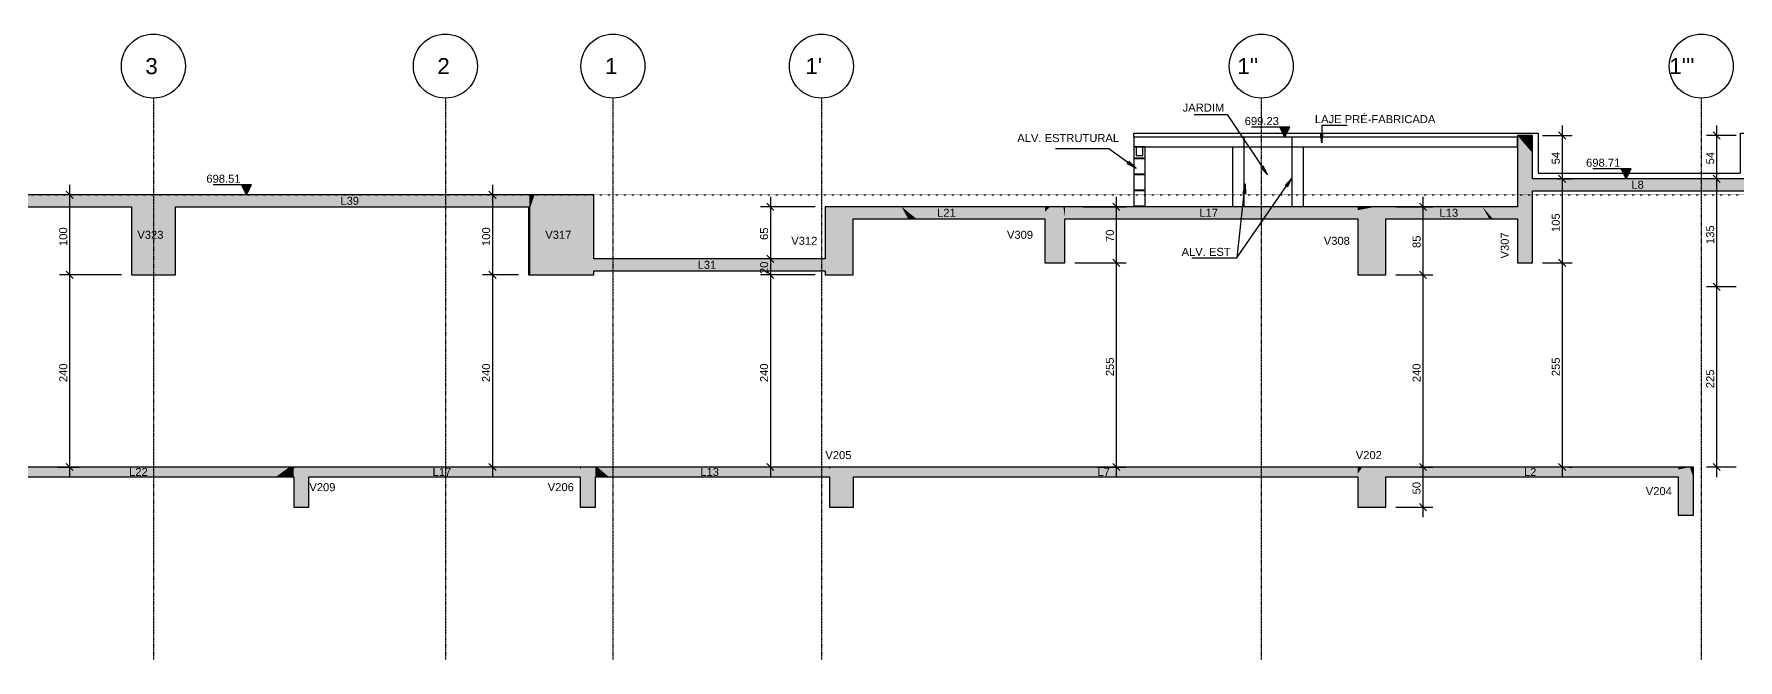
# Model space of a CAD drawing. Extents: x 37185 to 43130, y -8131 to -3926.
# Drawn here: x 38732 to 40862, y -6215 to -5433 of the extents above; entities that cross this region are included whole.
import ezdxf

# ---------------------------------------------------------------- set-up
doc = ezdxf.new("R2010")
doc.units = 0
doc.header["$MEASUREMENT"] = 0
for name, pattern in [('ESTILO_TQS_0001', [1, 0.7, -0.3]), ('ESTILO_TQS_0002', [0.4, 0.1, -0.3]), ('ESTILO_TQS_0004', [1.12, 0.5, -0.2, 0.01, -0.2, 0.01, -0.2])]:
    doc.linetypes.add(name, pattern=pattern)
for name, color, linetype in [('27', 252, 'CONTINUOUS'), ('48', 4, 'CONTINUOUS'), ('50', 5, 'CONTINUOUS'), ('51', 5, 'CONTINUOUS'), ('52', 3, 'CONTINUOUS'), ('67', 7, 'CONTINUOUS'), ('68', 4, 'CONTINUOUS'), ('70', 160, 'CONTINUOUS'), ('74', 2, 'CONTINUOUS'), ('75', 9, 'CONTINUOUS'), ('79', 12, 'CONTINUOUS'), ('96', 252, 'CONTINUOUS')]:
    doc.layers.add(name, color=color, linetype=linetype)
doc.styles.add('TQS_ARIAL', font='arial.ttf')

msp = doc.modelspace()

# ---------------------------------------------------------------- linework, layer by layer
at = {"layer": '27', "linetype": 'Continuous'}
for points in [[(40106.6, -5561.8), (40106.6, -5573.8), (40585.9, -5573.8), (40585.9, -5561.8), (40106.6, -5561.8)], [(40106.6, -5573.8), (40106.6, -5587.8), (40120.6, -5587.8), (40120.6, -5573.8), (40106.6, -5573.8)], [(40106.6, -5573.8), (40109.6, -5573.8), (40109.6, -5584.8), (40117.6, -5584.8), (40117.6, -5573.8), (40120.6, -5573.8)], [(40106.6, -5588.8), (40106.6, -5607.8), (40120.6, -5607.8), (40120.6, -5588.8), (40106.6, -5588.8)], [(40106.6, -5608.8), (40106.6, -5627.8), (40120.6, -5627.8), (40120.6, -5608.8), (40106.6, -5608.8)], [(40106.6, -5628.8), (40106.6, -5647.8), (40120.6, -5647.8), (40120.6, -5628.8), (40106.6, -5628.8)]]:
    msp.add_lwpolyline(points, dxfattribs=at)
at = {"layer": '48', "linetype": 'Continuous'}
for p, q in [((39349.9, -5648.8), (39349.9, -5733.8)), ((39349.9, -5733.8), (39351, -5733.8))]:
    msp.add_line(p, q, dxfattribs=at)
at = {"layer": '50', "linetype": 'Continuous'}
for centre in [(38880.9, -5473.2), (39245.9, -5473.2), (39455.4, -5473.2), (39715.9, -5473.2), (40265.8, -5473.2), (40815.8, -5473.2)]:
    msp.add_circle(centre, 40, dxfattribs=at)
at = {"layer": '52', "linetype": 'Continuous'}
for points in [[(40585.9, -5559.8), (40585.9, -5648.8)], [(40604.9, -5559.8), (40585.9, -5559.8)], [(40604.9, -5613.8), (40604.9, -5581.7), (40604.9, -5559.8)], [(40871.9, -5613.8), (40842.7, -5613.8), (40746.1, -5613.8), (40721.8, -5613.8), (40641.5, -5613.8), (40604.9, -5613.8)], [(39431.6, -5633.8), (39357.4, -5633.8), (39351, -5633.8), (39349.9, -5633.8), (38997.2, -5633.8), (38908.4, -5633.8), (38904.9, -5633.8), (38853.4, -5633.8), (38420.1, -5633.8), (38413.7, -5633.8), (38374.4, -5633.8), (38374.2, -5633.8), (38355.1, -5633.8)], [(39431.6, -5713.8), (39431.6, -5706.5), (39431.6, -5633.8)], [(40604.9, -5718.8), (40604.9, -5687.1), (40604.9, -5628.8)], [(40604.9, -5628.8), (40641.5, -5628.8), (40665.7, -5628.8), (40746.1, -5628.8), (40760.3, -5628.8), (40871.9, -5628.8)], [(38420.1, -5648.8), (38564.6, -5648.8), (38595.8, -5648.8), (38625.7, -5648.8), (38635, -5648.8), (38672.7, -5648.8), (38727.8, -5648.8), (38853.4, -5648.8)], [(38853.4, -5648.8), (38853.4, -5654.1), (38853.4, -5733.8)], [(38908.4, -5733.8), (38908.4, -5725.6), (38908.4, -5713.6), (38908.4, -5648.8)], [(38908.4, -5648.8), (38944.3, -5648.8), (38997.2, -5648.8), (39124, -5648.8), (39349.9, -5648.8), (39349.9, -5648.8), (39350.3, -5648.8), (39350.7, -5648.8), (39351, -5648.8)], [(39351, -5648.8), (39351, -5653.4), (39351, -5733.8)], [(40585.9, -5648.8), (40542.3, -5648.8), (40421.4, -5648.8), (40408.9, -5648.8), (40386.4, -5648.8), (40256.4, -5648.8), (40020.4, -5648.8), (40018.4, -5648.8), (40001.7, -5648.8), (39995.4, -5648.8), (39816.2, -5648.8), (39755.8, -5648.8), (39720.8, -5648.8)], [(39720.8, -5648.8), (39720.8, -5713.8)], [(39755.8, -5733.8), (39755.8, -5725.4), (39755.8, -5674.9), (39755.8, -5663.8)], [(39755.8, -5663.8), (39764, -5663.8), (39824.4, -5663.8), (39834.7, -5663.8), (39911.4, -5663.8), (39995.4, -5663.8)], [(39995.4, -5663.8), (39995.4, -5666.5), (39995.4, -5671.9), (39995.4, -5718.8)], [(40020.4, -5718.8), (40020.4, -5663.8)], [(40020.4, -5663.8), (40038.2, -5663.8), (40256.4, -5663.8), (40386.4, -5663.8)], [(40386.4, -5663.8), (40386.4, -5703.7), (40386.4, -5733.8)], [(40421.4, -5733.8), (40421.4, -5729.7), (40421.4, -5679), (40421.4, -5663.8)], [(40421.4, -5663.8), (40429.7, -5663.8), (40550.7, -5663.8), (40555.2, -5663.8), (40575, -5663.8), (40585.9, -5663.8)], [(40585.9, -5663.8), (40585.9, -5718.8)], [(39720.8, -5713.8), (39484.2, -5713.8), (39431.6, -5713.8)], [(39431.6, -5733.8), (39431.6, -5728.8)], [(39431.6, -5728.8), (39435.6, -5728.8), (39463.4, -5728.8), (39512, -5728.8), (39551.4, -5728.8), (39632.8, -5728.8), (39720.8, -5728.8)], [(39720.8, -5728.8), (39720.8, -5733.8)], [(39995.4, -5718.8), (39997.3, -5718.8), (40014, -5718.8), (40020.4, -5718.8)], [(40585.9, -5718.8), (40588.5, -5718.8), (40592.3, -5718.8), (40604.9, -5718.8)], [(38853.4, -5733.8), (38856.8, -5733.8), (38860.6, -5733.8), (38893.4, -5733.8), (38897.1, -5733.8), (38901.1, -5733.8), (38904, -5733.8), (38908.4, -5733.8)], [(39351, -5733.8), (39355.5, -5733.8), (39361.8, -5733.8), (39365.3, -5733.8), (39370.2, -5733.8), (39431.6, -5733.8)], [(39720.8, -5733.8), (39731.6, -5733.8), (39735, -5733.8), (39755.8, -5733.8)], [(40386.4, -5733.8), (40388.1, -5733.8), (40408.9, -5733.8), (40421.4, -5733.8)], [(40805.9, -5973.9), (40801.6, -5973.9), (40786.9, -5973.9), (40705.8, -5973.9), (40421.4, -5973.9), (40392.1, -5973.9), (40386.4, -5973.9), (39858.8, -5973.9), (39755.9, -5973.9), (39727.7, -5973.9), (39725.9, -5973.9), (39435.8, -5973.9), (39433.4, -5973.9), (39415.4, -5973.9), (39414.4, -5973.9), (39323.4, -5973.9), (39075.4, -5973.9), (39057.4, -5973.9), (39056.4, -5973.9), (39050.7, -5973.9), (38674.9, -5973.9)], [(40805.9, -6033.9), (40805.9, -6030.9), (40805.9, -5987.2), (40805.9, -5973.9)], [(38674.9, -5985.9), (39034.4, -5985.9), (39035.5, -5985.9), (39037.9, -5985.9), (39043.6, -5985.9), (39056.4, -5985.9)], [(39056.4, -5985.9), (39056.4, -6023.9)], [(39075.4, -6023.9), (39075.4, -6023), (39075.4, -6021), (39075.4, -5985.9)], [(39075.4, -5985.9), (39323.4, -5985.9), (39395.1, -5985.9), (39395.9, -5985.9), (39397.7, -5985.9), (39400.1, -5985.9), (39405.5, -5985.9), (39408.2, -5985.9), (39414.4, -5985.9)], [(39414.4, -5985.9), (39414.4, -6023.9)], [(39433.4, -6023.9), (39433.4, -6023), (39433.4, -6021), (39433.4, -5985.9)], [(39433.4, -5985.9), (39434.4, -5985.9), (39436.9, -5985.9), (39440.5, -5985.9), (39448.8, -5985.9), (39449.2, -5985.9), (39450, -5985.9), (39725.9, -5985.9)], [(39725.9, -5985.9), (39725.9, -6023.9)], [(39755.9, -6023.9), (39755.9, -6023), (39755.9, -6020.7), (39755.9, -5985.9)], [(39755.9, -5985.9), (39786.6, -5985.9), (39858.8, -5985.9), (40386.4, -5985.9)], [(40386.4, -5985.9), (40386.4, -6023.9)], [(40421.4, -6023.9), (40421.4, -6021.4), (40421.4, -6015.7), (40421.4, -5985.9)], [(40421.4, -5985.9), (40439.2, -5985.9), (40494.8, -5985.9), (40661.2, -5985.9), (40705.8, -5985.9), (40786.9, -5985.9)], [(40786.9, -5985.9), (40786.9, -6020.5), (40786.9, -6033.9)], [(39056.4, -6023.9), (39056.7, -6023.9), (39057.4, -6023.9), (39075.4, -6023.9)], [(39414.4, -6023.9), (39414.7, -6023.9), (39415.4, -6023.9), (39433.4, -6023.9)], [(39725.9, -6023.9), (39726.4, -6023.9), (39727.7, -6023.9), (39755.9, -6023.9)], [(40386.4, -6023.9), (40388.1, -6023.9), (40392.1, -6023.9), (40421.4, -6023.9)], [(40786.9, -6033.9), (40787.8, -6033.9), (40801.6, -6033.9), (40805.9, -6033.9)]]:
    msp.add_lwpolyline(points, dxfattribs=at)
at = {"layer": '67', "linetype": 'ESTILO_TQS_0002'}
msp.add_line((37786.4, -5633.8), (41476.9, -5633.8), dxfattribs=at)
at = {"layer": '68', "linetype": 'ESTILO_TQS_0001'}
for p, q in [((40230.4, -5648.8), (40230.4, -5573.8)), ((40244.4, -5648.8), (40244.4, -5561.8)), ((40304.4, -5648.8), (40304.4, -5561.8)), ((40318.4, -5648.8), (40318.4, -5573.8))]:
    msp.add_line(p, q, dxfattribs=at)
for points in [[(40106.6, -5561.8), (40106.6, -5556.8), (40604.9, -5556.8), (40611.9, -5556.8), (40611.9, -5606.8), (40864.9, -5606.8), (40864.9, -5556.8), (41195.3, -5556.8)], [(40585.9, -5561.8), (40106.6, -5561.8), (40106.6, -5648.8)]]:
    msp.add_lwpolyline(points, dxfattribs=at)
at = {"layer": '70', "linetype": 'ESTILO_TQS_0004'}
for p, q in [((38880.9, -5513.2), (38880.9, -6214.6)), ((39245.9, -5513.2), (39245.9, -6214.6)), ((39455.4, -5513.2), (39455.4, -6214.6)), ((39715.9, -5513.2), (39715.9, -6214.6)), ((40265.8, -5513.2), (40265.8, -6214.6)), ((40815.8, -5513.2), (40815.8, -6214.6))]:
    msp.add_line(p, q, dxfattribs=at)
at = {"layer": '75', "linetype": 'Continuous'}
for p, q in [((40301.4, -5549.3), (40253.4, -5549.3)), ((40295.1, -5561.8), (40288.9, -5549.3)), ((40289.4, -5550.5), (40300.8, -5550.5)), ((40290, -5551.6), (40300.2, -5551.6)), ((40290.5, -5552.7), (40299.7, -5552.7)), ((40291.1, -5553.8), (40299.1, -5553.8)), ((40291.6, -5554.9), (40298.6, -5554.9)), ((40292.2, -5556), (40298, -5556)), ((40292.8, -5557.2), (40297.5, -5557.2)), ((40293.3, -5558.3), (40296.9, -5558.3)), ((40295.1, -5561.8), (40301.4, -5549.3)), ((40637.4, -5555.4), (40646.3, -5564.3)), ((40641.9, -5547.3), (40641.9, -5626.3)), ((40830.5, -5555.4), (40839.4, -5564.3)), ((40834.9, -5547.3), (40834.9, -5626.3)), ((40293.9, -5559.4), (40296.3, -5559.4)), ((40294.4, -5560.5), (40295.8, -5560.5)), ((40604.9, -5559.8), (40604.9, -5559.8)), ((40617.4, -5559.8), (40654.4, -5559.8)), ((40859.4, -5559.8), (40822.4, -5559.8)), ((38776.3, -5621.3), (38776.3, -5746.3)), ((39003.5, -5621.3), (38955.5, -5621.3)), ((38997.2, -5633.8), (38991, -5621.3)), ((38991.5, -5622.5), (39002.9, -5622.5)), ((38997.2, -5633.8), (39003.5, -5621.3)), ((39304.9, -5621.3), (39304.9, -5746.3)), ((40623.2, -5613.8), (40623.2, -5613.8)), ((40623.2, -5613.8), (40623.2, -5613.8)), ((40635.7, -5613.8), (40654.4, -5613.8)), ((40635.7, -5613.8), (40654.4, -5613.8)), ((40637.4, -5609.4), (40646.3, -5618.3)), ((40637.4, -5609.4), (40646.3, -5618.3)), ((40641.9, -5601.3), (40641.9, -5731.3)), ((40728.1, -5601.3), (40680.1, -5601.3)), ((40721.8, -5613.8), (40715.6, -5601.3)), ((40716.2, -5602.5), (40727.5, -5602.5)), ((40716.7, -5603.6), (40727, -5603.6)), ((40717.3, -5604.7), (40726.4, -5604.7)), ((40717.8, -5605.8), (40725.9, -5605.8)), ((40718.4, -5606.9), (40725.3, -5606.9)), ((40718.9, -5608), (40724.8, -5608)), ((40719.5, -5609.2), (40724.2, -5609.2)), ((40720.1, -5610.3), (40723.6, -5610.3)), ((40720.6, -5611.4), (40723.1, -5611.4)), ((40721.2, -5612.5), (40722.5, -5612.5)), ((40721.8, -5613.8), (40728.1, -5601.3)), ((40844.8, -5613.8), (40822.4, -5613.8)), ((40844.8, -5613.8), (40822.4, -5613.8)), ((40830.5, -5609.4), (40839.4, -5618.3)), ((40830.5, -5609.4), (40839.4, -5618.3)), ((40834.9, -5601.3), (40834.9, -5761.3)), ((40857.3, -5613.8), (40857.3, -5613.8)), ((40857.3, -5613.8), (40857.3, -5613.8)), ((38816.3, -5633.8), (38763.8, -5633.8)), ((38771.8, -5629.4), (38780.7, -5638.3)), ((38828.8, -5633.8), (38828.8, -5633.8)), ((38992.1, -5623.6), (39002.4, -5623.6)), ((38992.7, -5624.7), (39001.8, -5624.7)), ((38993.2, -5625.8), (39001.3, -5625.8)), ((38993.8, -5626.9), (39000.7, -5626.9)), ((38994.3, -5628), (39000.1, -5628)), ((38994.9, -5629.2), (38999.6, -5629.2)), ((38995.4, -5630.3), (38999, -5630.3)), ((38996, -5631.4), (38998.5, -5631.4)), ((38996.6, -5632.5), (38997.9, -5632.5)), ((39319.9, -5633.8), (39292.4, -5633.8)), ((39300.4, -5629.4), (39309.3, -5638.3)), ((39332.4, -5633.8), (39332.4, -5633.8)), ((39652.3, -5636.3), (39652.3, -5726.3)), ((40084.5, -5636.3), (40084.5, -5731.3)), ((40467.9, -5636.3), (40467.9, -5746.3)), ((39708.3, -5648.8), (39639.8, -5648.8)), ((39647.9, -5644.4), (39656.7, -5653.3)), ((39720.8, -5648.8), (39720.8, -5648.8)), ((40030.7, -5648.8), (40030.7, -5648.8)), ((40043.2, -5648.8), (40097, -5648.8)), ((40080.1, -5644.4), (40088.9, -5653.3)), ((40421.4, -5648.8), (40421.4, -5648.8)), ((40433.9, -5648.8), (40480.4, -5648.8)), ((40463.4, -5644.4), (40472.3, -5653.3)), ((39652.3, -5701.3), (39652.3, -5746.3)), ((40084.5, -5706.3), (40084.5, -5986.4)), ((40641.9, -5706.3), (40641.9, -5986.4)), ((38776.3, -5721.3), (38776.3, -5986.4)), ((39304.9, -5721.3), (39304.9, -5986.4)), ((39658.1, -5713.8), (39639.8, -5713.8)), ((39658.1, -5713.8), (39639.8, -5713.8)), ((39647.9, -5709.4), (39656.7, -5718.3)), ((39647.9, -5709.4), (39656.7, -5718.3)), ((39652.3, -5721.3), (39652.3, -5986.4)), ((39670.6, -5713.8), (39670.6, -5713.8)), ((39670.6, -5713.8), (39670.6, -5713.8)), ((40020.4, -5718.8), (40020.4, -5718.8)), ((40020.4, -5718.8), (40020.4, -5718.8)), ((40032.9, -5718.8), (40097, -5718.8)), ((40032.9, -5718.8), (40097, -5718.8)), ((40080.1, -5714.4), (40088.9, -5723.3)), ((40080.1, -5714.4), (40088.9, -5723.3)), ((40467.9, -5721.3), (40467.9, -5986.4)), ((40604.9, -5718.8), (40604.9, -5718.8)), ((40604.9, -5718.8), (40604.9, -5718.8)), ((40617.4, -5718.8), (40654.4, -5718.8)), ((40617.4, -5718.8), (40654.4, -5718.8)), ((40637.4, -5714.4), (40646.3, -5723.3)), ((40637.4, -5714.4), (40646.3, -5723.3)), ((38840.9, -5733.8), (38763.8, -5733.8)), ((38840.9, -5733.8), (38763.8, -5733.8)), ((38771.8, -5729.4), (38780.7, -5738.3)), ((38771.8, -5729.4), (38780.7, -5738.3)), ((38853.4, -5733.8), (38853.4, -5733.8)), ((38853.4, -5733.8), (38853.4, -5733.8)), ((39337.4, -5733.8), (39292.4, -5733.8)), ((39337.4, -5733.8), (39292.4, -5733.8)), ((39300.4, -5729.4), (39309.3, -5738.3)), ((39300.4, -5729.4), (39309.3, -5738.3)), ((39349.9, -5733.8), (39349.9, -5733.8)), ((39349.9, -5733.8), (39349.9, -5733.8)), ((39708.3, -5733.8), (39639.8, -5733.8)), ((39708.3, -5733.8), (39639.8, -5733.8)), ((39647.9, -5729.4), (39656.7, -5738.3)), ((39647.9, -5729.4), (39656.7, -5738.3)), ((39720.8, -5733.8), (39720.8, -5733.8)), ((39720.8, -5733.8), (39720.8, -5733.8)), ((40421.4, -5733.8), (40421.4, -5733.8)), ((40421.4, -5733.8), (40421.4, -5733.8)), ((40433.9, -5733.8), (40480.4, -5733.8)), ((40433.9, -5733.8), (40480.4, -5733.8)), ((40463.4, -5729.4), (40472.3, -5738.3)), ((40463.4, -5729.4), (40472.3, -5738.3)), ((40859.4, -5748.8), (40822.4, -5748.8)), ((40859.4, -5748.8), (40822.4, -5748.8)), ((40830.5, -5744.4), (40839.4, -5753.3)), ((40830.5, -5744.4), (40839.4, -5753.3)), ((40834.9, -5736.3), (40834.9, -5986.4)), ((40467.9, -5961.4), (40467.9, -6036.4)), ((38748.4, -5973.9), (38748.4, -5973.9)), ((38760.9, -5973.9), (38788.8, -5973.9)), ((38771.8, -5969.4), (38780.7, -5978.3)), ((39310.9, -5973.9), (39292.4, -5973.9)), ((39300.4, -5969.4), (39309.3, -5978.3)), ((39323.4, -5973.9), (39323.4, -5973.9)), ((39648.4, -5973.9), (39639.8, -5973.9)), ((39647.9, -5969.4), (39656.7, -5978.3)), ((39660.9, -5973.9), (39660.9, -5973.9)), ((40047.7, -5973.9), (40047.7, -5973.9)), ((40060.2, -5973.9), (40097, -5973.9)), ((40080.1, -5969.4), (40088.9, -5978.3)), ((40450.6, -5973.9), (40450.6, -5973.9)), ((40450.6, -5973.9), (40450.6, -5973.9)), ((40463.1, -5973.9), (40480.4, -5973.9)), ((40463.1, -5973.9), (40480.4, -5973.9)), ((40463.4, -5969.4), (40472.3, -5978.3)), ((40463.4, -5969.4), (40472.3, -5978.3)), ((40637.4, -5969.4), (40646.3, -5978.3)), ((40637.9, -5973.9), (40637.9, -5973.9)), ((40650.4, -5973.9), (40654.4, -5973.9)), ((40859.4, -5973.9), (40822.4, -5973.9)), ((40830.5, -5969.4), (40839.4, -5978.3)), ((40421.4, -6023.9), (40421.4, -6023.9)), ((40433.9, -6023.9), (40480.4, -6023.9)), ((40463.4, -6019.4), (40472.3, -6028.3))]:
    msp.add_line(p, q, dxfattribs=at)
for points in [[(40181.7, -5533.6), (40223, -5533.6), (40273.6, -5609), (40265.4, -5599.6), (40273.6, -5609), (40268.1, -5597.8)], [(40373.3, -5547.5), (40341.6, -5547.5), (40341.6, -5568.8), (40339.9, -5556.4), (40341.6, -5568.8), (40343.2, -5556.4)], [(40008.6, -5576.1), (40075.1, -5576.1), (40109.3, -5600.5), (40098.3, -5594.7), (40109.3, -5600.5), (40100.2, -5592)], [(40178.8, -5712.5), (40235.1, -5712.5), (40304.1, -5612.9), (40298.4, -5624), (40304.1, -5612.9), (40295.7, -5622.2)], [(40203.6, -5712.6), (40235.6, -5712.6), (40245.6, -5620.2), (40245.9, -5632.6), (40245.6, -5620.2), (40242.6, -5632.3)]]:
    msp.add_lwpolyline(points, dxfattribs=at)
at = {"layer": '79', "linetype": 'Continuous'}
for points in [[(40288.9, -5549.3), (40295.1, -5561.8), (40301.4, -5549.3), (40288.9, -5549.3)], [(38991, -5621.3), (38997.2, -5633.8), (39003.5, -5621.3), (38991, -5621.3)], [(40715.6, -5601.3), (40721.8, -5613.8), (40728.1, -5601.3), (40715.6, -5601.3)]]:
    msp.add_lwpolyline(points, dxfattribs=at)
at = {"layer": '96', "linetype": 'Continuous'}
for points in [[(40585.9, -5559.8), (40585.9, -5718.8), (40588.5, -5718.8)], [(40585.9, -5559.8), (40588.5, -5718.8), (40585.9, -5559.8)], [(40585.9, -5559.8), (40588.5, -5718.8), (40592.3, -5718.8)], [(40585.9, -5559.8), (40592.3, -5718.8), (40585.9, -5559.8)], [(40585.9, -5559.8), (40592.3, -5718.8), (40604.9, -5718.8)], [(40585.9, -5559.8), (40604.9, -5718.8), (40585.9, -5559.8)], [(40585.9, -5559.8), (40604.9, -5718.8), (40604.9, -5687.1)], [(40585.9, -5559.8), (40604.9, -5687.1), (40585.9, -5559.8)], [(40585.9, -5559.8), (40604.9, -5687.1), (40604.9, -5581.7)], [(40585.9, -5559.8), (40604.9, -5581.7), (40585.9, -5559.8)], [(40585.9, -5559.8), (40604.9, -5581.7), (40604.9, -5559.8)], [(40585.9, -5559.8), (40604.9, -5559.8), (40585.9, -5559.8)], [(40604.9, -5616.8), (40871.9, -5618.7), (40871.9, -5613.8)], [(40604.9, -5616.8), (40871.9, -5613.8), (40604.9, -5616.8)], [(40604.9, -5616.8), (40871.9, -5613.8), (40842.7, -5613.8)], [(40604.9, -5616.8), (40842.7, -5613.8), (40604.9, -5616.8)], [(40604.9, -5616.8), (40842.7, -5613.8), (40746.1, -5613.8)], [(40604.9, -5616.8), (40746.1, -5613.8), (40604.9, -5616.8)], [(40604.9, -5616.8), (40746.1, -5613.8), (40721.8, -5613.8)], [(40604.9, -5616.8), (40721.8, -5613.8), (40604.9, -5616.8)], [(40604.9, -5616.8), (40721.8, -5613.8), (40641.5, -5613.8)], [(40604.9, -5616.8), (40641.5, -5613.8), (40604.9, -5616.8)], [(40604.9, -5616.8), (40641.5, -5613.8), (40604.9, -5613.8)], [(40604.9, -5616.8), (40604.9, -5613.8), (40604.9, -5616.8)], [(40604.9, -5616.8), (40604.9, -5628.8), (40641.5, -5628.8)], [(40604.9, -5616.8), (40641.5, -5628.8), (40604.9, -5616.8)], [(40604.9, -5616.8), (40641.5, -5628.8), (40665.7, -5628.8)], [(40604.9, -5616.8), (40665.7, -5628.8), (40604.9, -5616.8)], [(40604.9, -5616.8), (40665.7, -5628.8), (40746.1, -5628.8)], [(40604.9, -5616.8), (40746.1, -5628.8), (40604.9, -5616.8)], [(40604.9, -5616.8), (40746.1, -5628.8), (40760.3, -5628.8)], [(40604.9, -5616.8), (40760.3, -5628.8), (40604.9, -5616.8)], [(40604.9, -5616.8), (40760.3, -5628.8), (40871.9, -5628.8)], [(40604.9, -5616.8), (40871.9, -5628.8), (40604.9, -5616.8)], [(40604.9, -5616.8), (40871.9, -5628.8), (40871.9, -5627.7)], [(40604.9, -5616.8), (40871.9, -5627.7), (40604.9, -5616.8)], [(40604.9, -5616.8), (40871.9, -5627.7), (40871.9, -5618.7)], [(40604.9, -5616.8), (40871.9, -5618.7), (40604.9, -5616.8)], [(38420.1, -5633.8), (38727.8, -5648.8), (38853.4, -5648.8)], [(38420.1, -5633.8), (38853.4, -5648.8), (38420.1, -5633.8)], [(38420.1, -5633.8), (38853.4, -5648.8), (38853.4, -5647.6)], [(38420.1, -5633.8), (38853.4, -5647.6), (38420.1, -5633.8)], [(38420.1, -5633.8), (38853.4, -5647.6), (38853.4, -5645.8)], [(38420.1, -5633.8), (38853.4, -5645.8), (38420.1, -5633.8)], [(38420.1, -5633.8), (38853.4, -5645.8), (38853.4, -5633.8)], [(38420.1, -5633.8), (38853.4, -5633.8), (38420.1, -5633.8)], [(38904.9, -5633.8), (38853.4, -5633.8), (38853.4, -5642.1)], [(38904.9, -5633.8), (38853.4, -5642.1), (38904.9, -5633.8)], [(38904.9, -5633.8), (38853.4, -5642.1), (38853.4, -5654.1)], [(38904.9, -5633.8), (38853.4, -5654.1), (38904.9, -5633.8)], [(38904.9, -5633.8), (38853.4, -5654.1), (38853.4, -5733.8)], [(38904.9, -5633.8), (38853.4, -5733.8), (38904.9, -5633.8)], [(38904.9, -5633.8), (38853.4, -5733.8), (38856.8, -5733.8)], [(38904.9, -5633.8), (38856.8, -5733.8), (38904.9, -5633.8)], [(38904.9, -5633.8), (38856.8, -5733.8), (38860.6, -5733.8)], [(38904.9, -5633.8), (38860.6, -5733.8), (38904.9, -5633.8)], [(38904.9, -5633.8), (38860.6, -5733.8), (38893.4, -5733.8)], [(38904.9, -5633.8), (38893.4, -5733.8), (38904.9, -5633.8)], [(38904.9, -5633.8), (38893.4, -5733.8), (38897.1, -5733.8)], [(38904.9, -5633.8), (38897.1, -5733.8), (38904.9, -5633.8)], [(38904.9, -5633.8), (38897.1, -5733.8), (38901.1, -5733.8)], [(38904.9, -5633.8), (38901.1, -5733.8), (38904.9, -5633.8)], [(38904.9, -5633.8), (38901.1, -5733.8), (38904, -5733.8)], [(38904.9, -5633.8), (38904, -5733.8), (38904.9, -5633.8)], [(38904.9, -5633.8), (38904, -5733.8), (38908.4, -5733.8)], [(38904.9, -5633.8), (38908.4, -5733.8), (38904.9, -5633.8)], [(38904.9, -5633.8), (38908.4, -5733.8), (38908.4, -5725.6)], [(38904.9, -5633.8), (38908.4, -5725.6), (38904.9, -5633.8)], [(38904.9, -5633.8), (38908.4, -5725.6), (38908.4, -5713.6)], [(38904.9, -5633.8), (38908.4, -5713.6), (38904.9, -5633.8)], [(38904.9, -5633.8), (38908.4, -5713.6), (38908.4, -5633.8)], [(38904.9, -5633.8), (38908.4, -5633.8), (38904.9, -5633.8)], [(38997.2, -5633.8), (38908.4, -5633.8), (38908.4, -5635.1)], [(38997.2, -5633.8), (38908.4, -5635.1), (38997.2, -5633.8)], [(38997.2, -5633.8), (38908.4, -5635.1), (38908.4, -5636.9)], [(38997.2, -5633.8), (38908.4, -5636.9), (38997.2, -5633.8)], [(38997.2, -5633.8), (38908.4, -5636.9), (38908.4, -5648.8)], [(38997.2, -5633.8), (38908.4, -5648.8), (38997.2, -5633.8)], [(38997.2, -5633.8), (38908.4, -5648.8), (38944.3, -5648.8)], [(38997.2, -5633.8), (38944.3, -5648.8), (38997.2, -5633.8)], [(38997.2, -5633.8), (38944.3, -5648.8), (38997.2, -5648.8)], [(38997.2, -5633.8), (38997.2, -5648.8), (38997.2, -5633.8)], [(38997.2, -5633.8), (38997.2, -5648.8), (39124, -5648.8)], [(38997.2, -5633.8), (39124, -5648.8), (38997.2, -5633.8)], [(38997.2, -5633.8), (39124, -5648.8), (39351, -5648.8)], [(38997.2, -5633.8), (39351, -5648.8), (38997.2, -5633.8)], [(38997.2, -5633.8), (39351, -5648.8), (39351, -5647.7)], [(38997.2, -5633.8), (39351, -5647.7), (38997.2, -5633.8)], [(38997.2, -5633.8), (39351, -5647.7), (39351, -5645.9)], [(38997.2, -5633.8), (39351, -5645.9), (38997.2, -5633.8)], [(38997.2, -5633.8), (39351, -5645.9), (39351, -5633.8)], [(38997.2, -5633.8), (39351, -5633.8), (38997.2, -5633.8)], [(39357.4, -5633.8), (39351, -5633.8), (39351, -5641.7)], [(39357.4, -5633.8), (39351, -5641.7), (39357.4, -5633.8)], [(39357.4, -5633.8), (39351, -5641.7), (39351, -5653.4)], [(39357.4, -5633.8), (39351, -5653.4), (39357.4, -5633.8)], [(39357.4, -5633.8), (39351, -5653.4), (39351, -5733.8)], [(39357.4, -5633.8), (39351, -5733.8), (39357.4, -5633.8)], [(39357.4, -5633.8), (39351, -5733.8), (39355.5, -5733.8)], [(39357.4, -5633.8), (39355.5, -5733.8), (39357.4, -5633.8)], [(39357.4, -5633.8), (39355.5, -5733.8), (39361.8, -5733.8)], [(39357.4, -5633.8), (39361.8, -5733.8), (39357.4, -5633.8)], [(39357.4, -5633.8), (39361.8, -5733.8), (39365.3, -5733.8)], [(39357.4, -5633.8), (39365.3, -5733.8), (39357.4, -5633.8)], [(39357.4, -5633.8), (39365.3, -5733.8), (39370.2, -5733.8)], [(39357.4, -5633.8), (39370.2, -5733.8), (39357.4, -5633.8)], [(39357.4, -5633.8), (39370.2, -5733.8), (39431.6, -5733.8)], [(39357.4, -5633.8), (39431.6, -5733.8), (39357.4, -5633.8)], [(39357.4, -5633.8), (39431.6, -5733.8), (39431.6, -5723.9)], [(39357.4, -5633.8), (39431.6, -5723.9), (39357.4, -5633.8)], [(39357.4, -5633.8), (39431.6, -5723.9), (39431.6, -5706.5)], [(39357.4, -5633.8), (39431.6, -5706.5), (39357.4, -5633.8)], [(39357.4, -5633.8), (39431.6, -5706.5), (39431.6, -5633.8)], [(39357.4, -5633.8), (39431.6, -5633.8), (39357.4, -5633.8)], [(39720.8, -5648.8), (39720.8, -5733.8), (39731.6, -5733.8)], [(39720.8, -5648.8), (39731.6, -5733.8), (39720.8, -5648.8)], [(39720.8, -5648.8), (39731.6, -5733.8), (39735, -5733.8)], [(39720.8, -5648.8), (39735, -5733.8), (39720.8, -5648.8)], [(39720.8, -5648.8), (39735, -5733.8), (39755.8, -5733.8)], [(39720.8, -5648.8), (39755.8, -5733.8), (39720.8, -5648.8)], [(39720.8, -5648.8), (39755.8, -5733.8), (39755.8, -5725.4)], [(39720.8, -5648.8), (39755.8, -5725.4), (39720.8, -5648.8)], [(39720.8, -5648.8), (39755.8, -5725.4), (39755.8, -5674.9)], [(39720.8, -5648.8), (39755.8, -5674.9), (39720.8, -5648.8)], [(39720.8, -5648.8), (39755.8, -5674.9), (39755.8, -5648.8)], [(39720.8, -5648.8), (39755.8, -5648.8), (39720.8, -5648.8)], [(39816.2, -5648.8), (39755.8, -5648.8), (39755.8, -5650.1)], [(39816.2, -5648.8), (39755.8, -5650.1), (39816.2, -5648.8)], [(39816.2, -5648.8), (39755.8, -5650.1), (39755.8, -5658.9)], [(39816.2, -5648.8), (39755.8, -5658.9), (39816.2, -5648.8)], [(39816.2, -5648.8), (39755.8, -5658.9), (39755.8, -5663.8)], [(39816.2, -5648.8), (39755.8, -5663.8), (39816.2, -5648.8)], [(39816.2, -5648.8), (39755.8, -5663.8), (39764, -5663.8)], [(39816.2, -5648.8), (39764, -5663.8), (39816.2, -5648.8)], [(39816.2, -5648.8), (39764, -5663.8), (39824.4, -5663.8)], [(39816.2, -5648.8), (39824.4, -5663.8), (39816.2, -5648.8)], [(39816.2, -5648.8), (39824.4, -5663.8), (39834.7, -5663.8)], [(39816.2, -5648.8), (39834.7, -5663.8), (39816.2, -5648.8)], [(39816.2, -5648.8), (39834.7, -5663.8), (39911.4, -5663.8)], [(39816.2, -5648.8), (39911.4, -5663.8), (39816.2, -5648.8)], [(39816.2, -5648.8), (39911.4, -5663.8), (39995.4, -5663.8)], [(39816.2, -5648.8), (39995.4, -5663.8), (39816.2, -5648.8)], [(39816.2, -5648.8), (39995.4, -5663.8), (39995.4, -5662.7)], [(39816.2, -5648.8), (39995.4, -5662.7), (39816.2, -5648.8)], [(39816.2, -5648.8), (39995.4, -5662.7), (39995.4, -5652.6)], [(39816.2, -5648.8), (39995.4, -5652.6), (39816.2, -5648.8)], [(39816.2, -5648.8), (39995.4, -5652.6), (39995.4, -5648.8)], [(39816.2, -5648.8), (39995.4, -5648.8), (39816.2, -5648.8)], [(40001.7, -5648.8), (39995.4, -5655.2), (39997.3, -5718.8)], [(39995.4, -5655.2), (40001.7, -5648.8), (39995.4, -5648.8)], [(39995.4, -5655.2), (39995.4, -5648.8), (39995.4, -5655.2)], [(39997.3, -5718.8), (39995.4, -5655.2), (39995.4, -5666.5)], [(40014, -5718.8), (40001.7, -5648.8), (39997.3, -5718.8)], [(40001.7, -5648.8), (39997.3, -5718.8), (40001.7, -5648.8)], [(40018.4, -5648.8), (40001.7, -5648.8), (40014, -5718.8)], [(40020.4, -5718.8), (40018.4, -5648.8), (40014, -5718.8)], [(40018.4, -5648.8), (40014, -5718.8), (40018.4, -5648.8)], [(40020.4, -5661.3), (40018.4, -5648.8), (40020.4, -5718.8)], [(40020.4, -5655.5), (40020.4, -5648.8), (40018.4, -5648.8)], [(40020.4, -5655.5), (40018.4, -5648.8), (40020.4, -5655.5)], [(40020.4, -5655.5), (40018.4, -5648.8), (40020.4, -5661.3)], [(40256.4, -5648.8), (40020.4, -5648.8), (40020.4, -5649.9)], [(40256.4, -5648.8), (40020.4, -5649.9), (40256.4, -5648.8)], [(40256.4, -5648.8), (40020.4, -5649.9), (40020.4, -5659.8)], [(40256.4, -5648.8), (40020.4, -5659.8), (40256.4, -5648.8)], [(40256.4, -5648.8), (40020.4, -5659.8), (40020.4, -5663.8)], [(40256.4, -5648.8), (40020.4, -5663.8), (40256.4, -5648.8)], [(40256.4, -5648.8), (40020.4, -5663.8), (40038.2, -5663.8)], [(40020.4, -5655.5), (40020.4, -5661.3), (40020.4, -5655.5)], [(40020.4, -5661.3), (40020.4, -5718.8), (40020.4, -5661.3)], [(40256.4, -5648.8), (40038.2, -5663.8), (40256.4, -5648.8)], [(40256.4, -5648.8), (40038.2, -5663.8), (40256.4, -5663.8)], [(40256.4, -5648.8), (40256.4, -5663.8), (40256.4, -5648.8)], [(40256.4, -5648.8), (40256.4, -5663.8), (40386.4, -5663.8)], [(40256.4, -5648.8), (40386.4, -5663.8), (40256.4, -5648.8)], [(40256.4, -5648.8), (40386.4, -5663.8), (40386.4, -5663.1)], [(40256.4, -5648.8), (40386.4, -5663.1), (40256.4, -5648.8)], [(40256.4, -5648.8), (40386.4, -5663.1), (40386.4, -5654.2)], [(40256.4, -5648.8), (40386.4, -5654.2), (40256.4, -5648.8)], [(40256.4, -5648.8), (40386.4, -5654.2), (40386.4, -5648.8)], [(40256.4, -5648.8), (40386.4, -5648.8), (40256.4, -5648.8)], [(40408.9, -5648.8), (40386.4, -5648.8), (40386.4, -5653)], [(40408.9, -5648.8), (40386.4, -5653), (40408.9, -5648.8)], [(40408.9, -5648.8), (40386.4, -5653), (40386.4, -5703.7)], [(40408.9, -5648.8), (40386.4, -5703.7), (40408.9, -5648.8)], [(40408.9, -5648.8), (40386.4, -5703.7), (40386.4, -5733.8)], [(40408.9, -5648.8), (40386.4, -5733.8), (40408.9, -5648.8)], [(40408.9, -5648.8), (40386.4, -5733.8), (40388.1, -5733.8)], [(40408.9, -5648.8), (40388.1, -5733.8), (40408.9, -5648.8)], [(40408.9, -5648.8), (40388.1, -5733.8), (40408.9, -5733.8)], [(40408.9, -5648.8), (40408.9, -5733.8), (40408.9, -5648.8)], [(40408.9, -5648.8), (40408.9, -5733.8), (40421.4, -5733.8)], [(40408.9, -5648.8), (40421.4, -5733.8), (40408.9, -5648.8)], [(40408.9, -5648.8), (40421.4, -5733.8), (40421.4, -5729.7)], [(40408.9, -5648.8), (40421.4, -5729.7), (40408.9, -5648.8)], [(40408.9, -5648.8), (40421.4, -5729.7), (40421.4, -5679)], [(40408.9, -5648.8), (40421.4, -5679), (40408.9, -5648.8)], [(40408.9, -5648.8), (40421.4, -5679), (40421.4, -5648.8)], [(40408.9, -5648.8), (40421.4, -5648.8), (40408.9, -5648.8)], [(40542.3, -5648.8), (40421.4, -5648.8), (40421.4, -5649.6)], [(40542.3, -5648.8), (40421.4, -5649.6), (40542.3, -5648.8)], [(40542.3, -5648.8), (40421.4, -5649.6), (40421.4, -5658.8)], [(40542.3, -5648.8), (40421.4, -5658.8), (40542.3, -5648.8)], [(40542.3, -5648.8), (40421.4, -5658.8), (40421.4, -5663.8)], [(40542.3, -5648.8), (40421.4, -5663.8), (40542.3, -5648.8)], [(40542.3, -5648.8), (40421.4, -5663.8), (40429.7, -5663.8)], [(40542.3, -5648.8), (40429.7, -5663.8), (40542.3, -5648.8)], [(40542.3, -5648.8), (40429.7, -5663.8), (40550.7, -5663.8)], [(40542.3, -5648.8), (40550.7, -5663.8), (40542.3, -5648.8)], [(40542.3, -5648.8), (40550.7, -5663.8), (40555.2, -5663.8)], [(40542.3, -5648.8), (40555.2, -5663.8), (40542.3, -5648.8)], [(40542.3, -5648.8), (40555.2, -5663.8), (40575, -5663.8)], [(40542.3, -5648.8), (40575, -5663.8), (40542.3, -5648.8)], [(40542.3, -5648.8), (40575, -5663.8), (40585.9, -5663.8)], [(40542.3, -5648.8), (40585.9, -5663.8), (40542.3, -5648.8)], [(40542.3, -5648.8), (40585.9, -5663.8), (40585.9, -5661.3)], [(40542.3, -5648.8), (40585.9, -5661.3), (40542.3, -5648.8)], [(40542.3, -5648.8), (40585.9, -5661.3), (40585.9, -5651.2)], [(40542.3, -5648.8), (40585.9, -5651.2), (40542.3, -5648.8)], [(40542.3, -5648.8), (40585.9, -5651.2), (40585.9, -5648.8)], [(40542.3, -5648.8), (40585.9, -5648.8), (40542.3, -5648.8)], [(39997.3, -5718.8), (39995.4, -5666.5), (39997.3, -5718.8)], [(39995.4, -5671.9), (39997.3, -5718.8), (39995.4, -5666.5)], [(39995.4, -5671.9), (39995.4, -5666.5), (39995.4, -5671.9)], [(39995.4, -5671.9), (39995.4, -5718.8), (39997.3, -5718.8)], [(39995.4, -5671.9), (39997.3, -5718.8), (39995.4, -5671.9)], [(39484.2, -5713.8), (39431.6, -5713.8), (39431.6, -5715.3)], [(39484.2, -5713.8), (39431.6, -5715.3), (39484.2, -5713.8)], [(39484.2, -5713.8), (39431.6, -5715.3), (39431.6, -5718)], [(39484.2, -5713.8), (39431.6, -5718), (39484.2, -5713.8)], [(39484.2, -5713.8), (39431.6, -5718), (39431.6, -5728.8)], [(39484.2, -5713.8), (39431.6, -5728.8), (39484.2, -5713.8)], [(39484.2, -5713.8), (39431.6, -5728.8), (39435.6, -5728.8)], [(39484.2, -5713.8), (39435.6, -5728.8), (39484.2, -5713.8)], [(39484.2, -5713.8), (39435.6, -5728.8), (39463.4, -5728.8)], [(39484.2, -5713.8), (39463.4, -5728.8), (39484.2, -5713.8)], [(39484.2, -5713.8), (39463.4, -5728.8), (39512, -5728.8)], [(39484.2, -5713.8), (39512, -5728.8), (39484.2, -5713.8)], [(39484.2, -5713.8), (39512, -5728.8), (39551.4, -5728.8)], [(39484.2, -5713.8), (39551.4, -5728.8), (39484.2, -5713.8)], [(39484.2, -5713.8), (39551.4, -5728.8), (39632.8, -5728.8)], [(39484.2, -5713.8), (39632.8, -5728.8), (39484.2, -5713.8)], [(39484.2, -5713.8), (39632.8, -5728.8), (39720.8, -5728.8)], [(39484.2, -5713.8), (39720.8, -5728.8), (39484.2, -5713.8)], [(39484.2, -5713.8), (39720.8, -5728.8), (39720.8, -5727.4)], [(39484.2, -5713.8), (39720.8, -5727.4), (39484.2, -5713.8)], [(39484.2, -5713.8), (39720.8, -5727.4), (39720.8, -5718.4)], [(39484.2, -5713.8), (39720.8, -5718.4), (39484.2, -5713.8)], [(39484.2, -5713.8), (39720.8, -5718.4), (39720.8, -5713.8)], [(39484.2, -5713.8), (39720.8, -5713.8), (39484.2, -5713.8)], [(40014, -5718.8), (39997.3, -5718.8), (40014, -5718.8)], [(40020.4, -5718.8), (40014, -5718.8), (40020.4, -5718.8)], [(39050.7, -5973.9), (38674.9, -5973.9), (38674.9, -5974.1)], [(39050.7, -5973.9), (38674.9, -5974.1), (39050.7, -5973.9)], [(39050.7, -5973.9), (38674.9, -5974.1), (38674.9, -5974.5)], [(39050.7, -5973.9), (38674.9, -5974.5), (39050.7, -5973.9)], [(39050.7, -5973.9), (38674.9, -5974.5), (38674.9, -5985.9)], [(39050.7, -5973.9), (38674.9, -5985.9), (39050.7, -5973.9)], [(39050.7, -5973.9), (38674.9, -5985.9), (39034.4, -5985.9)], [(39050.7, -5973.9), (39034.4, -5985.9), (39050.7, -5973.9)], [(39050.7, -5973.9), (39034.4, -5985.9), (39035.5, -5985.9)], [(39050.7, -5973.9), (39035.5, -5985.9), (39050.7, -5973.9)], [(39050.7, -5973.9), (39035.5, -5985.9), (39037.9, -5985.9)], [(39050.7, -5973.9), (39037.9, -5985.9), (39050.7, -5973.9)], [(39050.7, -5973.9), (39037.9, -5985.9), (39043.6, -5985.9)], [(39050.7, -5973.9), (39043.6, -5985.9), (39050.7, -5973.9)], [(39050.7, -5973.9), (39043.6, -5985.9), (39056.4, -5985.9)], [(39050.7, -5973.9), (39056.4, -5985.9), (39050.7, -5973.9)], [(39050.7, -5973.9), (39056.4, -5985.9), (39056.4, -5985.6)], [(39050.7, -5973.9), (39056.4, -5985.6), (39050.7, -5973.9)], [(39050.7, -5973.9), (39056.4, -5985.6), (39056.4, -5985.2)], [(39050.7, -5973.9), (39056.4, -5985.2), (39050.7, -5973.9)], [(39050.7, -5973.9), (39056.4, -5985.2), (39056.4, -5973.9)], [(39050.7, -5973.9), (39056.4, -5973.9), (39050.7, -5973.9)], [(39057.4, -5973.9), (39056.4, -5973.9), (39056.4, -5974.7)], [(39057.4, -5973.9), (39056.4, -5974.7), (39057.4, -5973.9)], [(39057.4, -5973.9), (39056.4, -5974.7), (39056.4, -5976.7)], [(39057.4, -5973.9), (39056.4, -5976.7), (39057.4, -5973.9)], [(39057.4, -5973.9), (39056.4, -5976.7), (39056.4, -6023.9)], [(39057.4, -5973.9), (39056.4, -6023.9), (39057.4, -5973.9)], [(39057.4, -5973.9), (39056.4, -6023.9), (39056.7, -6023.9)], [(39057.4, -5973.9), (39056.7, -6023.9), (39057.4, -5973.9)], [(39057.4, -5973.9), (39056.7, -6023.9), (39057.4, -6023.9)], [(39057.4, -5973.9), (39057.4, -6023.9), (39057.4, -5973.9)], [(39057.4, -5973.9), (39057.4, -6023.9), (39075.4, -6023.9)], [(39057.4, -5973.9), (39075.4, -6023.9), (39057.4, -5973.9)], [(39057.4, -5973.9), (39075.4, -6023.9), (39075.4, -6023)], [(39057.4, -5973.9), (39075.4, -6023), (39057.4, -5973.9)], [(39057.4, -5973.9), (39075.4, -6023), (39075.4, -6021)], [(39057.4, -5973.9), (39075.4, -6021), (39057.4, -5973.9)], [(39057.4, -5973.9), (39075.4, -6021), (39075.4, -5973.9)], [(39057.4, -5973.9), (39075.4, -5973.9), (39057.4, -5973.9)], [(39323.4, -5973.9), (39075.4, -5973.9), (39075.4, -5974.1)], [(39323.4, -5973.9), (39075.4, -5974.1), (39323.4, -5973.9)], [(39323.4, -5973.9), (39075.4, -5974.1), (39075.4, -5974.5)], [(39323.4, -5973.9), (39075.4, -5974.5), (39323.4, -5973.9)], [(39323.4, -5973.9), (39075.4, -5974.5), (39075.4, -5985.9)], [(39323.4, -5973.9), (39075.4, -5985.9), (39323.4, -5973.9)], [(39323.4, -5973.9), (39075.4, -5985.9), (39323.4, -5985.9)], [(39323.4, -5973.9), (39323.4, -5985.9), (39323.4, -5973.9)], [(39323.4, -5973.9), (39323.4, -5985.9), (39395.1, -5985.9)], [(39323.4, -5973.9), (39395.1, -5985.9), (39323.4, -5973.9)], [(39323.4, -5973.9), (39395.1, -5985.9), (39395.9, -5985.9)], [(39323.4, -5973.9), (39395.9, -5985.9), (39323.4, -5973.9)], [(39323.4, -5973.9), (39395.9, -5985.9), (39397.7, -5985.9)], [(39323.4, -5973.9), (39397.7, -5985.9), (39323.4, -5973.9)], [(39323.4, -5973.9), (39397.7, -5985.9), (39400.1, -5985.9)], [(39323.4, -5973.9), (39400.1, -5985.9), (39323.4, -5973.9)], [(39323.4, -5973.9), (39400.1, -5985.9), (39405.5, -5985.9)], [(39323.4, -5973.9), (39405.5, -5985.9), (39323.4, -5973.9)], [(39323.4, -5973.9), (39405.5, -5985.9), (39408.2, -5985.9)], [(39323.4, -5973.9), (39408.2, -5985.9), (39323.4, -5973.9)], [(39323.4, -5973.9), (39408.2, -5985.9), (39414.4, -5985.9)], [(39323.4, -5973.9), (39414.4, -5985.9), (39323.4, -5973.9)], [(39323.4, -5973.9), (39414.4, -5985.9), (39414.4, -5985.6)], [(39323.4, -5973.9), (39414.4, -5985.6), (39323.4, -5973.9)], [(39323.4, -5973.9), (39414.4, -5985.6), (39414.4, -5985.2)], [(39323.4, -5973.9), (39414.4, -5985.2), (39323.4, -5973.9)], [(39323.4, -5973.9), (39414.4, -5985.2), (39414.4, -5973.9)], [(39323.4, -5973.9), (39414.4, -5973.9), (39323.4, -5973.9)], [(39415.4, -5973.9), (39414.4, -5973.9), (39414.4, -5974.7)], [(39415.4, -5973.9), (39414.4, -5974.7), (39415.4, -5973.9)], [(39415.4, -5973.9), (39414.4, -5974.7), (39414.4, -5976.7)], [(39415.4, -5973.9), (39414.4, -5976.7), (39415.4, -5973.9)], [(39415.4, -5973.9), (39414.4, -5976.7), (39414.4, -6023.9)], [(39415.4, -5973.9), (39414.4, -6023.9), (39415.4, -5973.9)], [(39415.4, -5973.9), (39414.4, -6023.9), (39414.7, -6023.9)], [(39415.4, -5973.9), (39414.7, -6023.9), (39415.4, -5973.9)], [(39415.4, -5973.9), (39414.7, -6023.9), (39415.4, -6023.9)], [(39415.4, -5973.9), (39415.4, -6023.9), (39415.4, -5973.9)], [(39415.4, -5973.9), (39415.4, -6023.9), (39433.4, -6023.9)], [(39415.4, -5973.9), (39433.4, -6023.9), (39415.4, -5973.9)], [(39415.4, -5973.9), (39433.4, -6023.9), (39433.4, -6023)], [(39415.4, -5973.9), (39433.4, -6023), (39415.4, -5973.9)], [(39415.4, -5973.9), (39433.4, -6023), (39433.4, -6021)], [(39415.4, -5973.9), (39433.4, -6021), (39415.4, -5973.9)], [(39415.4, -5973.9), (39433.4, -6021), (39433.4, -5973.9)], [(39415.4, -5973.9), (39433.4, -5973.9), (39415.4, -5973.9)], [(39435.8, -5973.9), (39433.4, -5973.9), (39433.4, -5974.1)], [(39435.8, -5973.9), (39433.4, -5974.1), (39435.8, -5973.9)], [(39435.8, -5973.9), (39433.4, -5974.1), (39433.4, -5974.5)], [(39435.8, -5973.9), (39433.4, -5974.5), (39435.8, -5973.9)], [(39435.8, -5973.9), (39433.4, -5974.5), (39433.4, -5985.9)], [(39435.8, -5973.9), (39433.4, -5985.9), (39435.8, -5973.9)], [(39435.8, -5973.9), (39433.4, -5985.9), (39434.4, -5985.9)], [(39435.8, -5973.9), (39434.4, -5985.9), (39435.8, -5973.9)], [(39435.8, -5973.9), (39434.4, -5985.9), (39436.9, -5985.9)], [(39435.8, -5973.9), (39436.9, -5985.9), (39435.8, -5973.9)], [(39435.8, -5973.9), (39436.9, -5985.9), (39440.5, -5985.9)], [(39435.8, -5973.9), (39440.5, -5985.9), (39435.8, -5973.9)], [(39435.8, -5973.9), (39440.5, -5985.9), (39448.8, -5985.9)], [(39435.8, -5973.9), (39448.8, -5985.9), (39435.8, -5973.9)], [(39435.8, -5973.9), (39448.8, -5985.9), (39449.2, -5985.9)], [(39435.8, -5973.9), (39449.2, -5985.9), (39435.8, -5973.9)], [(39435.8, -5973.9), (39449.2, -5985.9), (39450, -5985.9)], [(39435.8, -5973.9), (39450, -5985.9), (39435.8, -5973.9)], [(39435.8, -5973.9), (39450, -5985.9), (39725.9, -5985.9)], [(39435.8, -5973.9), (39725.9, -5985.9), (39435.8, -5973.9)], [(39435.8, -5973.9), (39725.9, -5985.9), (39725.9, -5985.6)], [(39435.8, -5973.9), (39725.9, -5985.6), (39435.8, -5973.9)], [(39435.8, -5973.9), (39725.9, -5985.6), (39725.9, -5985.1)], [(39435.8, -5973.9), (39725.9, -5985.1), (39435.8, -5973.9)], [(39435.8, -5973.9), (39725.9, -5985.1), (39725.9, -5973.9)], [(39435.8, -5973.9), (39725.9, -5973.9), (39435.8, -5973.9)], [(39727.7, -5973.9), (39725.9, -5973.9), (39725.9, -5974.7)], [(39727.7, -5973.9), (39725.9, -5974.7), (39727.7, -5973.9)], [(39727.7, -5973.9), (39725.9, -5974.7), (39725.9, -5977)], [(39727.7, -5973.9), (39725.9, -5977), (39727.7, -5973.9)], [(39727.7, -5973.9), (39725.9, -5977), (39725.9, -6023.9)], [(39727.7, -5973.9), (39725.9, -6023.9), (39727.7, -5973.9)], [(39727.7, -5973.9), (39725.9, -6023.9), (39726.4, -6023.9)], [(39727.7, -5973.9), (39726.4, -6023.9), (39727.7, -5973.9)], [(39727.7, -5973.9), (39726.4, -6023.9), (39727.7, -6023.9)], [(39727.7, -5973.9), (39727.7, -6023.9), (39727.7, -5973.9)], [(39727.7, -5973.9), (39727.7, -6023.9), (39755.9, -6023.9)], [(39727.7, -5973.9), (39755.9, -6023.9), (39727.7, -5973.9)], [(39727.7, -5973.9), (39755.9, -6023.9), (39755.9, -6023)], [(39727.7, -5973.9), (39755.9, -6023), (39727.7, -5973.9)], [(39727.7, -5973.9), (39755.9, -6023), (39755.9, -6020.7)], [(39727.7, -5973.9), (39755.9, -6020.7), (39727.7, -5973.9)], [(39727.7, -5973.9), (39755.9, -6020.7), (39755.9, -5973.9)], [(39727.7, -5973.9), (39755.9, -5973.9), (39727.7, -5973.9)], [(39858.8, -5973.9), (39755.9, -5973.9), (39755.9, -5974.1)], [(39858.8, -5973.9), (39755.9, -5974.1), (39858.8, -5973.9)], [(39858.8, -5973.9), (39755.9, -5974.1), (39755.9, -5974.6)], [(39858.8, -5973.9), (39755.9, -5974.6), (39858.8, -5973.9)], [(39858.8, -5973.9), (39755.9, -5974.6), (39755.9, -5985.9)], [(39858.8, -5973.9), (39755.9, -5985.9), (39858.8, -5973.9)], [(39858.8, -5973.9), (39755.9, -5985.9), (39786.6, -5985.9)], [(39858.8, -5973.9), (39786.6, -5985.9), (39858.8, -5973.9)], [(39858.8, -5973.9), (39786.6, -5985.9), (39858.8, -5985.9)], [(39858.8, -5973.9), (39858.8, -5985.9), (39858.8, -5973.9)], [(39858.8, -5973.9), (39858.8, -5985.9), (40386.4, -5985.9)], [(39858.8, -5973.9), (40386.4, -5985.9), (39858.8, -5973.9)], [(39858.8, -5973.9), (40386.4, -5985.9), (40386.4, -5985.3)], [(39858.8, -5973.9), (40386.4, -5985.3), (39858.8, -5973.9)], [(39858.8, -5973.9), (40386.4, -5985.3), (40386.4, -5983.9)], [(39858.8, -5973.9), (40386.4, -5983.9), (39858.8, -5973.9)], [(39858.8, -5973.9), (40386.4, -5983.9), (40386.4, -5973.9)], [(39858.8, -5973.9), (40386.4, -5973.9), (39858.8, -5973.9)], [(40392.1, -5973.9), (40386.4, -5973.9), (40386.4, -5976.3)], [(40392.1, -5973.9), (40386.4, -5976.3), (40392.1, -5973.9)], [(40392.1, -5973.9), (40386.4, -5976.3), (40386.4, -5982)], [(40392.1, -5973.9), (40386.4, -5982), (40392.1, -5973.9)], [(40392.1, -5973.9), (40386.4, -5982), (40386.4, -6023.9)], [(40392.1, -5973.9), (40386.4, -6023.9), (40392.1, -5973.9)], [(40392.1, -5973.9), (40386.4, -6023.9), (40388.1, -6023.9)], [(40392.1, -5973.9), (40388.1, -6023.9), (40392.1, -5973.9)], [(40392.1, -5973.9), (40388.1, -6023.9), (40392.1, -6023.9)], [(40392.1, -5973.9), (40392.1, -6023.9), (40392.1, -5973.9)], [(40392.1, -5973.9), (40392.1, -6023.9), (40421.4, -6023.9)], [(40392.1, -5973.9), (40421.4, -6023.9), (40392.1, -5973.9)], [(40392.1, -5973.9), (40421.4, -6023.9), (40421.4, -6021.4)], [(40392.1, -5973.9), (40421.4, -6021.4), (40392.1, -5973.9)], [(40392.1, -5973.9), (40421.4, -6021.4), (40421.4, -6015.7)], [(40392.1, -5973.9), (40421.4, -6015.7), (40392.1, -5973.9)], [(40392.1, -5973.9), (40421.4, -6015.7), (40421.4, -5973.9)], [(40392.1, -5973.9), (40421.4, -5973.9), (40392.1, -5973.9)], [(40705.8, -5973.9), (40421.4, -5973.9), (40421.4, -5974.4)], [(40705.8, -5973.9), (40421.4, -5974.4), (40705.8, -5973.9)], [(40705.8, -5973.9), (40421.4, -5974.4), (40421.4, -5976.3)], [(40705.8, -5973.9), (40421.4, -5976.3), (40705.8, -5973.9)], [(40705.8, -5973.9), (40421.4, -5976.3), (40421.4, -5985.9)], [(40705.8, -5973.9), (40421.4, -5985.9), (40705.8, -5973.9)], [(40705.8, -5973.9), (40421.4, -5985.9), (40439.2, -5985.9)], [(40705.8, -5973.9), (40439.2, -5985.9), (40705.8, -5973.9)], [(40705.8, -5973.9), (40439.2, -5985.9), (40494.8, -5985.9)], [(40705.8, -5973.9), (40494.8, -5985.9), (40705.8, -5973.9)], [(40705.8, -5973.9), (40494.8, -5985.9), (40661.2, -5985.9)], [(40705.8, -5973.9), (40661.2, -5985.9), (40705.8, -5973.9)], [(40705.8, -5973.9), (40661.2, -5985.9), (40705.8, -5985.9)], [(40705.8, -5973.9), (40705.8, -5985.9), (40705.8, -5973.9)], [(40705.8, -5973.9), (40705.8, -5985.9), (40786.9, -5985.9)], [(40705.8, -5973.9), (40786.9, -5985.9), (40705.8, -5973.9)], [(40705.8, -5973.9), (40786.9, -5985.9), (40786.9, -5985.3)], [(40705.8, -5973.9), (40786.9, -5985.3), (40705.8, -5973.9)], [(40705.8, -5973.9), (40786.9, -5985.3), (40786.9, -5976.5)], [(40705.8, -5973.9), (40786.9, -5976.5), (40705.8, -5973.9)], [(40705.8, -5973.9), (40786.9, -5976.5), (40786.9, -5973.9)], [(40705.8, -5973.9), (40786.9, -5973.9), (40705.8, -5973.9)], [(40801.6, -5973.9), (40786.9, -5973.9), (40786.9, -5976.8)], [(40801.6, -5973.9), (40786.9, -5976.8), (40801.6, -5973.9)], [(40801.6, -5973.9), (40786.9, -5976.8), (40786.9, -6020.5)], [(40801.6, -5973.9), (40786.9, -6020.5), (40801.6, -5973.9)], [(40801.6, -5973.9), (40786.9, -6020.5), (40786.9, -6033.9)], [(40801.6, -5973.9), (40786.9, -6033.9), (40801.6, -5973.9)], [(40801.6, -5973.9), (40786.9, -6033.9), (40787.8, -6033.9)], [(40801.6, -5973.9), (40787.8, -6033.9), (40801.6, -5973.9)], [(40801.6, -5973.9), (40787.8, -6033.9), (40801.6, -6033.9)], [(40801.6, -5973.9), (40801.6, -6033.9), (40801.6, -5973.9)], [(40801.6, -5973.9), (40801.6, -6033.9), (40805.9, -6033.9)], [(40801.6, -5973.9), (40805.9, -6033.9), (40801.6, -5973.9)], [(40801.6, -5973.9), (40805.9, -6033.9), (40805.9, -6030.9)], [(40801.6, -5973.9), (40805.9, -6030.9), (40801.6, -5973.9)], [(40801.6, -5973.9), (40805.9, -6030.9), (40805.9, -5987.2)], [(40801.6, -5973.9), (40805.9, -5987.2), (40801.6, -5973.9)], [(40801.6, -5973.9), (40805.9, -5987.2), (40805.9, -5973.9)], [(40801.6, -5973.9), (40805.9, -5973.9), (40801.6, -5973.9)]]:
    msp.add_solid(points, dxfattribs=at)

# ---------------------------------------------------------------- texts
at = {"layer": '51', "linetype": 'Continuous', "style": 'TQS_ARIAL'}
for s, p in [('3', (38870.9, -5483.2)), ('2', (39235.9, -5483.2)), ('1', (39445.4, -5483.2)), ("1'", (39695.9, -5483.2)), ("1''", (40235.8, -5483.2)), ("1'''", (40775.8, -5483.2))]:
    msp.add_text(s, height=20, dxfattribs=at).set_placement(p)
at = {"layer": '74', "linetype": 'Continuous', "style": 'TQS_ARIAL'}
for s, p in [('L8', (40728.4, -5626.3)), ('L39', (39114.7, -5646.3)), ('L21', (39860.6, -5661.3)), ('L17', (40188.4, -5661.3)), ('L13', (40488.6, -5661.3)), ('V323', (38860.9, -5688.8)), ('V317', (39370.8, -5688.8)), ('V312', (39678.3, -5696.3)), ('V309', (39947.9, -5688.8)), ('V308', (40343.9, -5696.3)), ('L31', (39561.2, -5726.3)), ('V205', (39720.9, -5963.9)), ('V202', (40383.9, -5963.9)), ('L22', (38850.6, -5984.9)), ('L17', (39229.9, -5984.9)), ('L13', (39564.6, -5984.9)), ('L7', (40061.1, -5984.9)), ('L2', (40594.1, -5984.9)), ('V209', (39075.9, -6003.9)), ('V206', (39373.9, -6003.9)), ('V204', (40746.4, -6008.9))]:
    msp.add_text(s, height=10, dxfattribs=at).set_placement(p)
msp.add_text('V307', height=10, rotation=90, dxfattribs=at).set_placement((40575.1, -5713.4))
at = {"layer": '75', "linetype": 'Continuous', "style": 'TQS_ARIAL'}
for s, p in [('JARDIM', (40167.5, -5530)), ('699.23', (40245.1, -5546.8)), ('LAJE PRÉ-FABRICADA', (40332.8, -5544.4)), ('ALV. ESTRUTURAL', (39960.8, -5568)), ('698.71', (40671.8, -5598.8)), ('698.51', (38947.2, -5618.8)), ('ALV. EST', (40166.2, -5710.1))]:
    msp.add_text(s, height=10, dxfattribs=at).set_placement(p)
for s, p in [('54', (40638.9, -5595.8)), ('54', (40831.9, -5595.8)), ('105', (40638.9, -5680.3)), ('100', (38773.3, -5697.8)), ('100', (39301.9, -5697.8)), ('65', (39649.3, -5690.3)), ('70', (40081.5, -5692.8)), ('85', (40464.9, -5700.3)), ('135', (40831.9, -5695.3)), ('20', (39649.3, -5732.8)), ('240', (38773.3, -5867.8)), ('240', (39301.9, -5867.8)), ('240', (39649.3, -5867.8)), ('255', (40081.5, -5860.3)), ('240', (40464.9, -5867.8)), ('255', (40638.9, -5860.3)), ('225', (40831.9, -5875.3)), ('50', (40464.9, -6007.9))]:
    msp.add_text(s, height=10, rotation=90, dxfattribs=at).set_placement(p)

doc.saveas('drawing.dxf')
